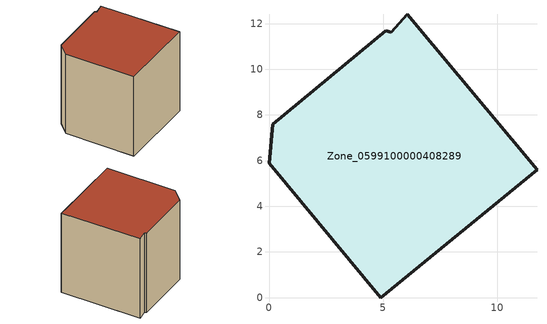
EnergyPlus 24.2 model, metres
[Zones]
Zone_0599100000408289
 floor ground (C_G): 5.36,11.62 6.06,12.41 11.74,5.61 4.89,0 0,5.89 0.17,7.6 5.12,11.68 z0
 wall outside (C_F): 4.89,0 11.74,5.61 6.06,12.41 5.36,11.62 5.12,11.68 0.17,7.6 0,5.89 4.89,0 z0:9.46
 roof outside (C_R): 6.06,12.41 5.36,11.62 5.12,11.68 0.17,7.6 0,5.89 4.89,0 11.74,5.61 z9.46
[BUILDING]
Pand.0599100000408289: North Axis=0; Terrain=City; Loads Convergence Tolerance Value=0.04; Temperature Convergence Tolerance Value=0.4; Solar Distribution=FullExterior; Maximum Number of Warmup Days=25; Minimum Number of Warmup Days=1
[Site:Location]
Rotterdam.The.Hague.AP_ZH_NLD Design_Conditions: Latitude=51.96; Longitude=4.45; Time Zone=1; Elevation=-4.5
[SITE:GROUNDTEMPERATURE:BUILDINGSURFACE]
18, 18, 18, 18, 18, 18, 18, 18, 18, 18, 18, 18
[MATERIAL] Thermal Absorptance=0.9; Solar Absorptance=0.7; Visible Absorptance=0.7
Name | Roughness | Thickness | Conductivity | Density | Specific Heat
G.TI.1992-2005 | MediumSmooth | 0.15 | 0.06 | 540 | 1210
F.TI.1992-2005 | Rough | 0.3 | 0.12 | 1920 | 840
R.TI.1992-2005 | MediumRough | 0.2 | 0.08 | 1500 | 1000
[CONSTRUCTION]
C_G: G.TI.1992-2005
C_F: F.TI.1992-2005
C_R: R.TI.1992-2005
[ZONE]
Zone_0599100000408289: Type=1; Multiplier=1; Ceiling Height=Autocalculate; Volume=Autocalculate; Floor Area=autocalculate; Part of Total Floor Area=Yes
[ZONEINFILTRATION:DESIGNFLOWRATE]
Infil_Zone_0599100000408289: Zone or ZoneList or Space or SpaceList=Zone_0599100000408289; Schedule=AlwaysOn; Design Flow Rate Calculation Method=Flow/Area; Flow Rate per Floor Area=0.0015; Constant Term Coefficient=1; Temperature Term Coefficient=0; Velocity Term Coefficient=0; Velocity Squared Term Coefficient=0
[HVACTEMPLATE:ZONE:IDEALLOADSAIRSYSTEM]
Zone_0599100000408289: Maximum Heating Supply Air Temperature=50; Minimum Cooling Supply Air Temperature=13; Maximum Heating Supply Air Humidity Ratio=0.0156; Minimum Cooling Supply Air Humidity Ratio=0.0077; Heating Limit=NoLimit; Cooling Limit=NoLimit; Dehumidification Control Type=ConstantSensibleHeatRatio; Cooling Sensible Heat Ratio=0.7; Dehumidification Setpoint=60; Humidification Control Type=None; Humidification Setpoint=30; Outdoor Air Method=None; Outdoor Air Flow Rate per Person=0.00944; Outdoor Air Flow Rate per Zone Floor Area=0; Outdoor Air Flow Rate per Zone=0; Demand Controlled Ventilation Type=None; Outdoor Air Economizer Type=NoEconomizer; Heat Recovery Type=None; Sensible Heat Recovery Effectiveness=0.7; Latent Heat Recovery Effectiveness=0.65
[ZONECONTROL:THERMOSTAT]
ThermostatControl_Zone_0599100000408289: Zone or ZoneList=Zone_0599100000408289; Control Type Schedule=DualSetpointControlType; Control 1=Thermostat_Zone_0599100000408289; Temperature Difference Between Cutout And Setpoint=0
[THERMOSTATSETPOINT:DUALSETPOINT]
Thermostat_Zone_0599100000408289: Heating Setpoint Temperature Schedule=HeatingSetpoint_Zone_0599100000408289; Cooling Setpoint Temperature Schedule=CoolingSetpoint_Zone_0599100000408289
[SCHEDULE:COMPACT]
HeatingSetpoint_Zone_0599100000408289: Through: 12/31, For: AllDays, Until: 24:00, 21
CoolingSetpoint_Zone_0599100000408289: Through: 12/31, For: AllDays, Until: 24:00, 24
DualSetpointControlType: Through: 12/31, For: AllDays, Until: 24:00, 4
AlwaysOn: Through: 12/31, For: AllDays, Until: 24:00, 1
